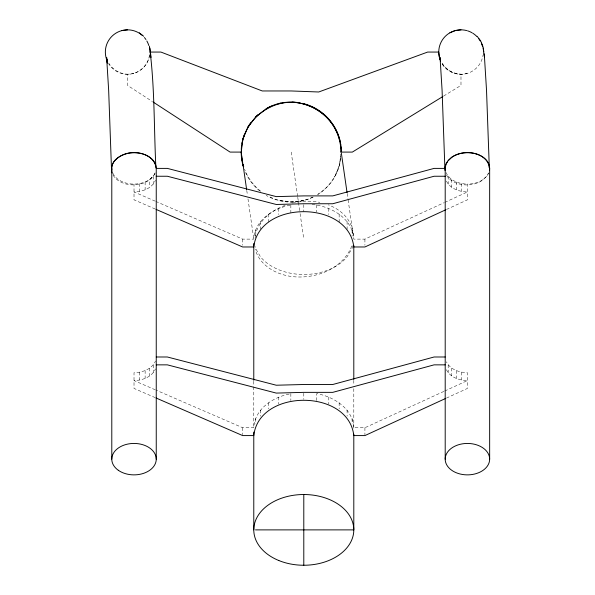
<?xml version="1.0" encoding="UTF-8"?>
<svg xmlns="http://www.w3.org/2000/svg" width="595" height="595" viewBox="0 0 595 595"><rect width="100%" height="100%" fill="white"/><g stroke="black" fill="none" stroke-linecap="round" stroke-linejoin="round"><path stroke-width="0.45" stroke-dasharray="2.98 2.23" d="M340.623 154.083L339.797 163.328A49.363 49.325 -8.4 0 1 317.879 194.349M149.471 54.532C148.832 63.479 141.818 71.11 133.325 73.535L133.711 73.453L127.568 74.293L127.568 85.405L152.424 101.574M340.652 156.403L339.514 165.023L334.516 177.094M255.255 235.836C258.066 220.857 271.64 209.968 285.511 205.253M289.988 205.208C273.06 208.525 254.69 220.262 253.782 239.116L242.663 239.116L156.083 201.541M289.125 394.069C272.465 397.415 254.667 409.248 253.782 427.723L242.663 427.723L156.083 390.149M352.567 245.78L352.099 248.279L347.101 256.817A50.01 35.365 0 0 1 260.484 256.802L255.486 248.279L255.173 246.613M351.749 245.995C342.527 269.386 314.881 279.531 291.312 276.482A50.263 38.043 -8.2 0 1 255.21 249.26M112.879 173.242A22.231 15.715 0 0 0 134.016 184.108C142.398 183.967 151.859 180.62 155.488 172.453M155.236 201.177L134.016 191.962C142.398 191.828 151.859 188.481 155.488 180.315M155.236 397.639L134.016 388.431L134.016 372.715C142.398 372.574 151.859 369.227 155.488 361.061M155.236 389.785L134.016 380.569C142.398 380.436 151.859 377.089 155.488 368.922M151.807 177.6L149.732 179.504L149.732 187.358M443.662 96.033L460.984 85.405L460.984 74.293L461.378 74.211C453.554 74.078 446.161 69.808 442.137 63.092M312.115 204.524C330.932 206.101 352.604 218.335 353.802 239.116L364.921 239.116L443.9 202.783M444.74 202.397L467.432 191.962C459.377 191.776 450.155 188.801 446.406 181.073M446.421 209.485L467.432 199.823L467.432 184.108A22.231 15.715 0 0 0 483.147 179.504L486.68 176.246A22.231 15.715 0 0 0 488.569 173.242M316.733 400.554L316.733 393.563C333.914 396.865 352.872 408.49 353.802 427.723L364.921 427.723L443.9 391.391M444.74 391.004L467.432 380.569C459.377 380.384 450.155 377.409 446.406 369.681M446.421 398.092L467.432 388.431L467.432 372.715C459.377 372.522 450.155 369.547 446.406 361.82M466.733 73.535L467.127 73.453C457.518 76.1 446.763 71.802 441.735 63.182A22.231 22.231 0 0 0 482.962 55.38M127.568 74.293L127.962 74.211C120.138 74.078 112.738 69.808 108.721 63.1M292.45 203.021L303.435 201.244L316.272 201.75A50.263 38.043 -8.2 0 1 319.805 202.374M304.149 200.396L291.208 202.099L278.267 200.396M445.96 172.453C449.589 180.62 459.05 183.967 467.432 184.108M293.29 201.883L280.342 200.634A50.263 50.225 -8.4 0 1 268.91 196.469M155.236 209.031L134.016 199.823L134.016 184.108M291.208 152.112L297.626 196.484M347.19 193.509L347.978 198.983M348.112 199.89L353.348 236.089A50.263 38.043 -8.2 0 0 328.254 204.814M297.753 197.332L299.984 212.802M300.111 213.664L303.792 239.116M246.754 190.4L247.364 194.602M247.989 198.923L253.723 238.595M461.675 183.572L461.675 191.426M461.675 372.18L461.675 380.034M456.32 182.003L456.32 189.857M456.32 370.611L456.32 378.465M451.717 179.504L451.717 187.358M451.717 368.112L451.717 375.966M448.184 176.246L448.184 184.108M448.184 364.854L448.184 372.715M364.921 239.116L364.921 245.229M364.921 427.723L364.921 434.707M353.802 380.324L353.802 384.965M353.802 388.684L353.802 428.631M352.099 229.968L352.099 236.074M352.099 418.568L352.099 423.811M347.101 221.437L347.101 229.291M347.101 410.044L347.101 416.158M339.157 214.111L339.157 221.972M339.157 402.718L339.157 408.832M328.797 208.488L328.797 214.602M328.797 397.096L328.797 404.087M316.733 204.955L316.733 211.946M303.792 204.628L303.792 211.612M303.792 393.236L303.792 399.349M290.851 204.955L290.851 212.817M290.851 393.563L290.851 400.554M278.787 208.488L278.787 214.602M278.787 397.096L278.787 404.087M268.427 214.111L268.427 221.972M268.427 402.718L268.427 408.832M260.484 221.437L260.484 229.291M260.484 410.044L260.484 416.158M255.486 229.968L255.486 237.821M255.486 418.568L255.486 423.811M253.782 381.254L253.782 385.895M253.782 386.824L253.782 427.701M242.663 239.116L242.663 245.229M242.663 427.723L242.663 434.707M153.265 176.246L153.265 184.108M153.265 364.854L153.265 372.715M149.732 368.112L149.732 375.966M145.128 182.003L145.128 189.857M145.128 370.611L145.128 378.465M139.773 183.572L139.773 191.426M139.773 372.18L139.773 380.034M149.546 55.38A22.231 22.231 0 0 1 108.744 63.888M340.846 158.181A50.01 50.01 0 0 1 316.957 194.959M313.141 197.034A50.01 50.01 0 0 1 266.203 195.398M259.725 190.95A50.01 50.01 0 0 1 245.519 172.438M313.007 197.042A49.363 49.325 -8.4 0 1 293.29 201.883M260.818 191.337A50.263 50.225 -8.4 0 1 244.545 169.121M488.495 172.855A22.223 16.162 -1.8 0 1 486.197 176.767L482.605 180.129A22.223 16.162 -1.8 0 1 446.257 174.633M155.079 172.84A22.231 16.117 -1.8 0 1 152.789 176.737L149.189 180.092A22.231 16.117 -1.8 0 1 112.842 174.618"/><path stroke-width="0.89" d="M340.786 152.238L340.95 150.386A50.263 50.225 -8.4 0 0 302.074 103.612C271.528 95.877 239.517 122.377 241.466 153.837A50.263 50.225 -8.4 0 0 242.73 163.075M244.515 134.173A50.01 50.01 0 0 0 242.901 139.141L241.198 152.089L242.901 165.023M445.201 459.162L445.201 168.392L445.96 164.324L447.738 161.29M242.901 139.141L247.899 127.085A50.01 50.01 0 0 1 250.74 122.696M247.899 127.085L255.843 116.724A50.01 50.01 0 0 1 258.386 114.352M448.184 160.531L451.717 157.273A22.231 15.715 0 0 1 476.997 154.202A22.231 15.715 0 0 1 489.536 170.029M255.843 116.724L266.203 108.773A50.01 50.01 0 0 1 271.662 106.051M442.873 96.516L352.337 152.089L341.218 152.089C341.939 114.79 298.147 89.51 266.203 108.773M445.581 209.871L364.921 246.977L353.802 246.977C348.596 199.913 258.989 199.913 253.782 246.977L242.663 246.977L156.083 209.403M445.581 398.479L364.921 435.585L353.802 435.585C348.596 388.52 258.989 388.52 253.782 435.585L242.663 435.585L156.083 398.01M449.872 32.814L455.227 30.59L460.984 29.839M121.819 30.59L127.568 29.839M149.799 52.062L160.91 52.062L262.254 90.961L291.208 90.961L318.727 91.987L427.641 52.062L438.753 52.062L439.512 57.819L440.464 60.117M112.544 164.324A22.231 15.715 0 0 1 114.768 160.531C118.316 156.634 123.135 154.269 128.267 153.205A22.231 15.715 0 0 1 156.247 168.392L167.359 168.392L276.273 196.618L303.792 195.896L332.746 195.896L434.09 168.392L445.201 168.392M156.247 176.246L167.359 176.246L276.273 204.479L303.792 203.75L332.746 203.75L434.09 176.246L445.201 176.246M156.247 356.993L167.359 356.993L276.273 385.225L303.792 384.504L332.746 384.504L434.09 356.993L445.201 356.993M156.247 364.854L167.359 364.854L276.273 393.087L303.792 392.358L332.746 392.358L434.09 364.854L445.201 364.854M255.486 529.885L353.802 529.885L353.802 434.201M153.198 102.08L230.079 152.089L241.198 152.089A50.01 50.01 0 0 0 243.377 166.697M139.089 32.732L143.692 36.265M477.108 36.265L480.634 40.869L482.857 46.224L484.494 57.432L486.524 90.254L489.313 167.783A22.223 16.162 -1.8 0 0 488.919 165.306M149.434 46.231C154.864 86.446 153.86 127.293 155.897 167.775M341.351 153.153L347.056 192.601M243.013 164.525L246.635 189.56M440.583 61.493L440.055 57.44L442.085 90.314L444.904 168.846M483.289 48.046L483.757 51.758M484.04 53.773L484.494 57.432M149.873 48.054L150.334 51.765M150.617 53.781L151.071 57.44M106.921 59.507L107.375 63.122L106.631 57.447L108.662 90.336L111.488 168.854M489.655 168.392L489.655 459.162A22.231 15.715 0 0 1 456.32 472.772A22.231 15.715 0 0 1 456.32 445.543A22.231 15.715 0 0 1 489.655 459.162M353.802 245.616L353.802 379.394M303.792 494.519L303.792 565.25M253.782 243.481L253.782 380.324M253.782 432.089L253.782 529.885M156.247 168.392L156.247 459.162M111.793 168.392L111.793 459.162M107.204 60.958A22.231 22.223 0 0 1 137.966 32.42M138.687 32.814A22.231 22.223 0 0 1 142.071 35.224M144.414 37.559A22.231 22.223 0 0 1 145.939 39.545M146.824 40.951A22.231 22.223 0 0 1 148.81 45.518M440.293 60.184A22.231 22.231 0 0 1 466.74 30.59M467.536 30.821A22.231 22.231 0 0 1 472.103 32.814M472.809 33.238A22.231 22.231 0 0 1 476.707 36.347M478.878 38.868A22.231 22.231 0 0 1 480.239 40.951M481.362 43.175A22.231 22.231 0 0 1 482.463 46.313M241.265 149.486A50.01 50.01 0 0 1 241.466 146.868M241.957 143.395A50.01 50.01 0 0 1 242.291 141.677M278.267 103.783A50.01 50.01 0 0 1 280.795 103.173M282.513 102.838A50.01 50.01 0 0 1 284.246 102.563M292.071 102.087A50.01 50.01 0 0 1 296.429 102.347M298.169 102.563A50.01 50.01 0 0 1 299.902 102.838M302.468 103.359A50.01 50.01 0 0 1 340.124 141.677M340.459 143.395A50.01 50.01 0 0 1 340.734 145.128M340.95 146.868A50.01 50.01 0 0 1 341.099 148.616M243.705 166.66A50.263 50.225 -8.4 0 1 243.184 164.882M111.912 170.029A22.231 15.715 0 0 1 112.277 165.12M112.165 173.019A22.223 16.117 -1.8 0 1 114.627 160.776C118.197 156.797 123.068 154.336 128.267 153.205A22.223 16.117 -1.8 0 1 155.25 164.495M444.993 170.534A22.223 16.162 -1.8 0 1 448.042 160.754L451.635 157.385A22.223 16.162 -1.8 0 1 473.181 153.116A22.223 16.162 -1.8 0 1 488.666 164.488M118.301 470.273A22.231 15.715 0 0 0 155.488 463.23A22.231 15.715 0 0 0 128.267 443.974A22.231 15.715 0 0 0 118.301 470.273M278.787 560.512A50.01 35.365 0 0 0 353.802 529.885A50.01 35.365 0 0 0 278.787 499.257A50.01 35.365 0 0 0 278.787 560.512"/></g></svg>
